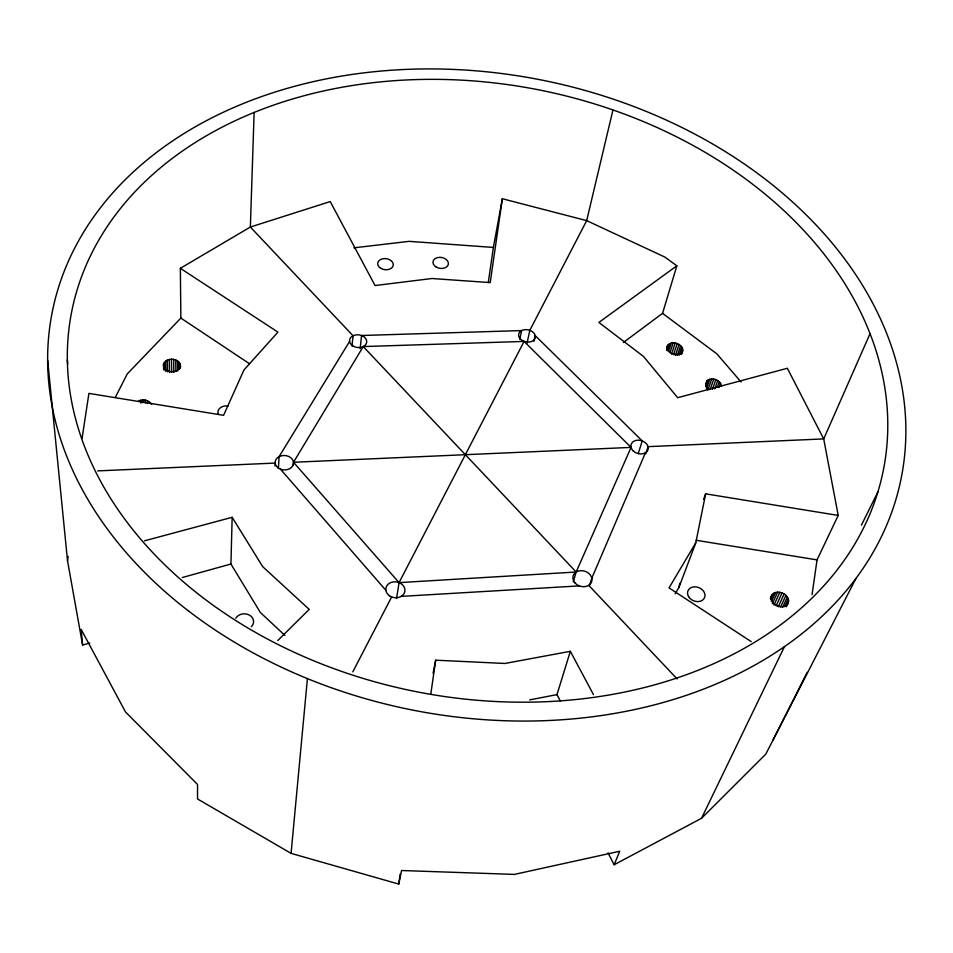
<?xml version="1.0" encoding="UTF-8"?>
<svg xmlns="http://www.w3.org/2000/svg" width="953" height="953" viewBox="0 0 953 953"><rect width="100%" height="100%" fill="white"/><g stroke="black" fill="none" stroke-linecap="round" stroke-linejoin="round"><path stroke-width="1.43" d="M284.899 635.401L260.348 612.481L230.924 564.021L232.163 517.3L144.475 540.827M254.129 112.454L250.365 227.04L353.051 335.766L352.002 345.987M275 466.017L275.167 463.075L97.694 470.889M278.395 468.459L279.086 456.654L349.584 341.424M293.298 465.207L293.5 462.265L363.248 346.57L524.079 341.424L631.077 447.398L576.16 572.014L573.265 581.902M608.05 852.852L614.113 864.764L619.76 851.243L514.382 874.401L401.558 870.518L398.759 884.086L291.07 853.364L307.414 678.607M360.151 348.631L361.568 335.504L521.613 330.572L519.79 339.208M180.32 365.202C179.95 374.517 162.117 373.695 163.559 364.129C166.644 355.945 182.357 358.531 180.343 368.096M812.051 594.66L817.043 559.887L838.211 515.43L823.702 438.916L787.357 368.263L677.678 397.711L643.406 356.374L598.877 322.436L676.844 265.816L664.872 257.072L586.679 220.631L502.338 198.736L493.392 247.435L488.281 282.564M430.816 693.939L435.688 660.191L504.971 663.467L570.335 651.304L593.457 694.618M502.338 198.736L490.223 282.6L431.947 278.514L375.053 285.543L330.226 201.571L250.365 227.04L180.355 268.317L180.856 318.076L127.225 373.957L115.206 397.627M398.759 884.086L400.248 873.853M89.761 643.025L82.613 645.062L67.52 560.745L68.175 556.385M82.065 438.404L88.915 393.386L223.586 415.317L243.956 369.978L277.942 332.132L180.355 268.317M787.083 605.215C794.349 594.481 772.454 585.75 770.346 598.77M396.543 598.567L399.069 582.617L524.079 341.424M771.513 596.185C769.166 605.024 784.414 611.266 788.298 602.641M433.091 673.271L435.688 660.191M675.165 593.826L678.905 587.477L695.773 542.853L705.649 493.833L838.211 515.43M678.905 587.477L679.775 583.212M527.021 343.271L529.832 330.322L586.679 220.631L612.958 109.952M533.918 341.341L535.193 335.587L642.227 440.905L638.236 453.628M681.466 354.218C687.995 344.414 667.791 337.326 666.552 348.75M667.422 345.975C665.408 353.611 678.643 358.018 682.348 351.443M623.333 342.52L662.561 313.346L676.844 265.816M589.669 585.154L591.825 578.114L645.431 452.806M560.388 701.182L556.981 694.618L570.335 651.304M666.54 350.275L668.267 344.712M667.41 350.68L669.566 343.723M668.625 351.419L671.234 343.08M670.078 352.55L673.14 342.806M671.651 354.075L675.153 342.949M673.64 354.599L677.166 343.473M675.486 355.481L679.012 344.355M645.824 453.711L648.064 446.647L823.702 438.916L870.053 333.645M677.488 355.266L680.585 345.534M679.096 355.266L681.764 346.94M680.704 354.004L682.479 348.453M681.347 354.159L682.682 349.989M705.911 383.702L706.864 380.95C711.534 376.626 720.98 379.866 721.528 386.346M705.78 386.811L708.162 379.925M706.483 388.895L709.818 379.246M707.912 389.991L711.736 378.972M710.426 388.741L713.785 379.103M712.451 389.277L715.822 379.639M714.81 388.8L717.716 380.545M717.383 387.263L719.324 381.76M719.086 387.323L720.539 383.201M703.612 499.324L705.649 493.833M770.62 598.46L772.383 594.589M770.822 599.782L773.753 593.314M771.43 601.51L775.551 592.456M772.323 603.714L777.636 592.075M773.943 605.119L779.876 592.194M776.159 605.727L782.115 592.802M778.232 606.775L784.2 593.862M780.602 606.906L785.999 595.291M782.58 607.323L787.392 597.007M784.653 606.62L788.262 598.889M786.165 605.965L788.572 600.807M786.237 606.823L787.44 604.25M614.113 864.764L701.527 818.293L784.462 646.61M861.405 525.163L877.88 491.974A413.507 307.08 10.8 0 0 355.004 85.103A413.507 307.08 10.8 0 0 199.785 595.256A413.507 307.08 10.8 0 0 877.88 491.974M773.074 739.957L807.191 672.377M855.961 578.388L765.795 754.133L701.527 818.293M352.813 671.853L391.635 596.947M695.773 542.853L669.042 587.894L751.167 641.595M706.864 380.95L705.935 385.334L709.509 389.574M277.776 640.523L309.213 609.384L262.683 566.642L232.163 517.3M138.638 400.963C142.974 398.95 149.276 399.843 151.551 404.453M182.285 577.53L230.924 564.021M529.713 699.871L556.981 694.618M353.873 247.828L409.135 241.347L493.392 247.435M401.153 596.387L579.317 585.892M631.077 447.398L293.5 462.265L399.069 582.617L576.16 572.014L363.248 346.57M696.119 540.268L817.043 559.887M291.07 853.364L197.533 798.971L197.545 784.486L125.474 711.915L81.148 629.349L82.613 645.062M180.856 318.076L249.579 363.784M662.561 313.346L716.87 353.861L741.041 381.962M588.74 585.333L677.13 678.929M280.42 469.126L385.858 590.312M47.65 360.282L67.52 560.745M67.341 359.65L67.723 364.082M140.699 400.236L140.818 403.119M142.938 399.926L143.045 402.809M147.31 400.641L147.405 403.524M145.19 400.069L145.285 402.952M163.559 364.129L163.678 369.931M165.584 361.247L165.798 371.408M164.309 362.593L164.476 369.847M167.275 360.186L167.502 371.801M169.277 359.495L169.515 372.563M173.66 359.352L173.851 372.409M171.457 359.21L171.671 372.278M175.733 359.912L175.9 371.515M177.544 360.853L177.675 371.003M179.914 363.593L179.974 367.929M178.973 362.104L179.057 369.347M235.808 618.187A9.387 7.85 -0.2 0 1 249.4 615.078A9.387 7.85 -0.2 0 1 251.342 626.74M218.344 414.388A8.589 6.54 1.5 0 1 228.172 406.002M380.688 268.269A7.827 5.551 7.4 0 0 393.196 265.434A7.827 5.551 7.4 0 0 382.546 258.823A7.827 5.551 7.4 0 0 380.688 268.269M436.069 266.959A7.767 5.492 9 0 0 448.363 264.148A7.767 5.492 9 0 0 437.641 257.572A7.767 5.492 9 0 0 436.069 266.959M688.602 596.649A8.97 7.088 22.1 0 0 703.719 599.056A8.97 7.088 22.1 0 0 696.488 586.965A8.97 7.088 22.1 0 0 688.602 596.649M188.301 610.802A432.519 321.53 10.8 0 0 896.118 498.764A432.519 321.53 10.8 0 0 345.844 75.394A432.519 321.53 10.8 0 0 188.301 610.802M575.231 583.188A9.733 7.838 17.4 0 0 591.503 582.188A9.733 7.838 17.4 0 0 580.568 570.692A9.733 7.838 17.4 0 0 575.231 583.188M389.515 595.816A9.601 7.934 8.4 0 0 404.846 591.277A9.601 7.934 8.4 0 0 391.719 582.247A9.601 7.934 8.4 0 0 389.515 595.816M352.789 345.903A8.625 6.361 6.5 0 0 366.631 342.556A8.625 6.361 6.5 0 0 354.969 335.075A8.625 6.361 6.5 0 0 352.789 345.903M633.161 450.829A8.851 6.671 17 0 0 647.861 450.138A8.851 6.671 17 0 0 637.712 440.179A8.851 6.671 17 0 0 633.161 450.829M520.564 339.244A8.446 6.147 12 0 0 534.824 338.756A8.446 6.147 12 0 0 525.508 329.607A8.446 6.147 12 0 0 520.564 339.244M278.431 468.078A9.208 7.195 3.4 0 0 293.405 464.147A9.208 7.195 3.4 0 0 281.171 455.856A9.208 7.195 3.4 0 0 278.431 468.078"/></g></svg>
